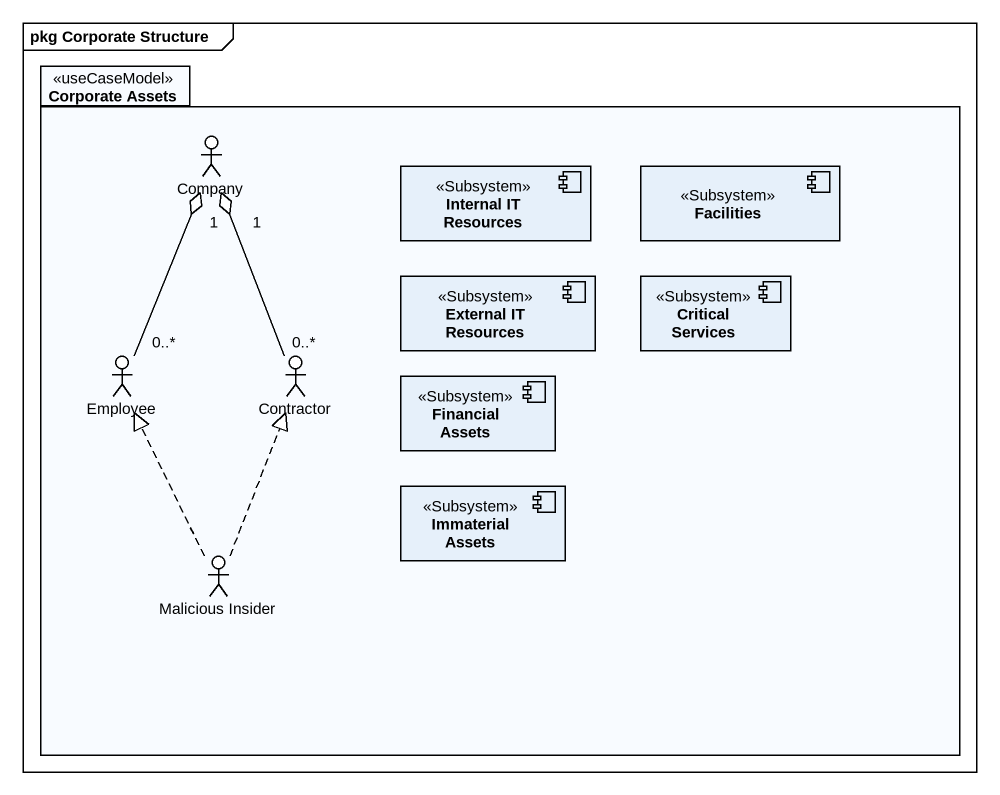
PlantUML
@startuml
mainframe pkg Corporate Structure
package "Corporate Assets" as Corporate_Assets <<useCaseModel>> {
  actor Company
  component "Internal IT Resources" as Internal_IT_Resources <<Subsystem>>
  component Facilities <<Subsystem>>
  component "External IT Resources" as External_IT_Resources <<Subsystem>>
  component "Critical Services" as Critical_Services <<Subsystem>>
  actor Employee
  actor Contractor
  component "Financial Assets" as Financial_Assets <<Subsystem>>
  component "Immaterial Assets" as Immaterial_Assets <<Subsystem>>
  actor "Malicious Insider" as Malicious_Insider
}
Company "1" o-- "0..*" Employee
Company "1" o-- "0..*" Contractor
Malicious_Insider .up.|> Employee
Malicious_Insider .up.|> Contractor
@enduml
